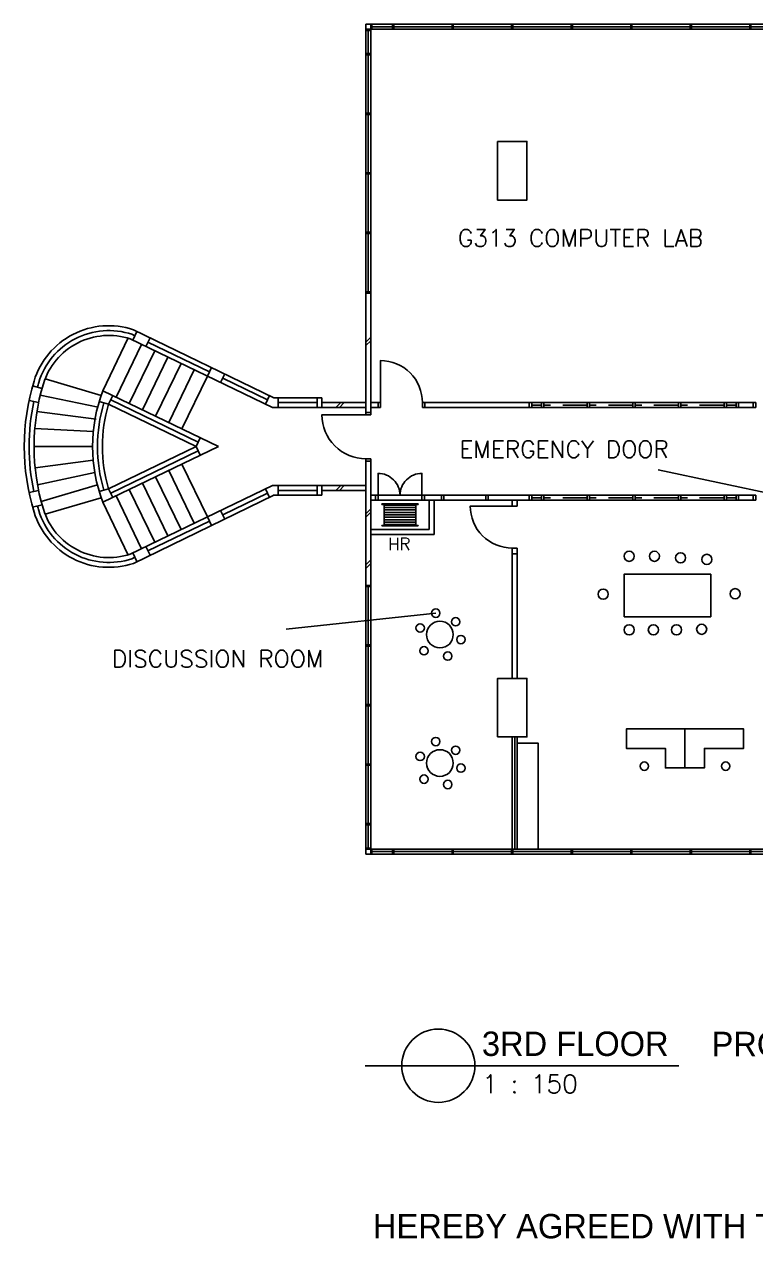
# Model space of a CAD drawing. Extents: x -15146 to 71954, y 124556 to 152492.
# Drawn here: x -15146 to -156, y 126827 to 151706 of the extents above; entities that cross this region are included whole.
import ezdxf

# ---------------------------------------------------------------- set-up
doc = ezdxf.new("R2010")
doc.units = 0
doc.header["$LTSCALE"] = 2000
doc.header["$MEASUREMENT"] = 0
doc.linetypes.add('HIDDEN', pattern=[0.375, 0.25, -0.125])
doc.layers.get('0').update_dxf_attribs({"linetype": 'CONTINUOUS'})
doc.layers.add('H', color=7, linetype='CONTINUOUS')
doc.styles.add('AMPHIONOUTLINE', font='')
doc.styles.add('ROMANS', font='romans')
doc.styles.get('AMPHIONOUTLINE').set_extended_font_data('AmphionOutline')

msp = doc.modelspace()

# ---------------------------------------------------------------- linework, layer by layer
for p, q in [((292.7, 142056.4), (-2152.5, 142581.5)), ((-5146.2, 141956.4), (-5146.2, 141836.4)), ((-5146.2, 141836.4), (-5046.2, 141836.4)), ((-5046.2, 141836.4), (-5046.2, 141956.4)), ((-5146.2, 140976.4), (-5046.2, 140976.5)), ((-5046.2, 140856.4), (-5146.2, 140856.4)), ((-9781.8, 139313.4), (-6713.5, 139643.1))]:
    msp.add_line(p, q)
for points in [[(-1078.8, 140441.9), (-1078.8, 139569.7), (-2851.9, 139569.7), (-2851.9, 140441.9)], [(-5046.2, 136977.6), (-4611.6, 136977.6), (-4611.6, 134806.4), (-5046.2, 134806.4)]]:
    msp.add_lwpolyline(points, close=True)
for centre in [(-2748.3, 140807.6), (-2232.5, 140807.6), (-1695.5, 140776), (-1158.6, 140744.4), (-3282.5, 140030.7), (-576.9, 140041.2), (-2748.3, 139301.4), (-2253.5, 139301.4), (-1779.8, 139301.4), (-1263.9, 139311.9)]:
    msp.add_circle(centre, 103.6)
at = {"layer": 'H', "color": 7}
for p, q in [((-8146.2, 151706.4), (-8146.2, 143706.4)), ((-8146.2, 151706.4), (64953.8, 151706.4)), ((-8046.2, 151606.4), (-8146.2, 151606.4)), ((-8046.2, 151581.4), (-8146.2, 151581.4)), ((-8096.2, 151581.4), (-8096.2, 151106.4)), ((-8046.2, 151706.4), (-8046.2, 151606.4)), ((-8046.2, 151606.4), (-8046.2, 143706.4)), ((-8046.2, 151606.4), (64853.8, 151606.4)), ((-8021.2, 151706.4), (-8021.2, 151606.4)), ((-8021.2, 151656.4), (-7598.7, 151656.4)), ((-7598.7, 151606.4), (-7598.7, 151706.4)), ((-7573.7, 151606.4), (-7573.7, 151706.4)), ((-6378.7, 151656.4), (-7573.7, 151656.4)), ((-6378.7, 151606.4), (-6378.7, 151706.4)), ((-6353.7, 151606.4), (-6353.7, 151706.4)), ((-6353.7, 151656.4), (-5158.7, 151656.4)), ((-5158.7, 151606.4), (-5158.7, 151706.4)), ((-5133.7, 151606.4), (-5133.7, 151706.4)), ((-3938.7, 151656.4), (-5133.7, 151656.4)), ((-3938.7, 151606.4), (-3938.7, 151706.4)), ((-3913.7, 151606.4), (-3913.7, 151706.4)), ((-3913.7, 151656.4), (-2718.7, 151656.4)), ((-2718.7, 151606.4), (-2718.7, 151706.4)), ((-2693.7, 151606.4), (-2693.7, 151706.4)), ((-1498.7, 151656.4), (-2693.7, 151656.4)), ((-1498.7, 151606.4), (-1498.7, 151706.4)), ((-1473.7, 151606.4), (-1473.7, 151706.4)), ((-1473.7, 151656.4), (-278.7, 151656.4)), ((-278.7, 151606.4), (-278.7, 151706.4)), ((-253.7, 151606.4), (-253.7, 151706.4)), ((941.3, 151656.4), (-253.7, 151656.4)), ((-8046.2, 151106.4), (-8146.2, 151106.4)), ((-8046.2, 151081.4), (-8146.2, 151081.4)), ((-8096.2, 151081.4), (-8096.2, 149886.4)), ((-8046.2, 149886.4), (-8146.2, 149886.4)), ((-8046.2, 149861.4), (-8146.2, 149861.4)), ((-8096.2, 149861.4), (-8096.2, 148666.4)), ((-8046.2, 148666.4), (-8146.2, 148666.4)), ((-8046.2, 148641.4), (-8146.2, 148641.4)), ((-8096.2, 148641.4), (-8096.2, 147446.4)), ((-8046.2, 147446.4), (-8146.2, 147446.4)), ((-8046.2, 147421.4), (-8146.2, 147421.4)), ((-8096.2, 147421.4), (-8096.2, 146226.4)), ((-8046.2, 146226.4), (-8146.2, 146226.4)), ((-8046.2, 146201.4), (-8146.2, 146201.4)), ((-12941.3, 145354.8), (-12880.9, 145325.7)), ((-12839.6, 145411.3), (-12924, 145236.4)), ((-12909.6, 145449.7), (-10029.9, 144056.4)), ((-8046.2, 145295.8), (-8146.2, 145194.6)), ((-13535.3, 144198.9), (-13014, 145279.8)), ((-13265, 144068.6), (-12743.8, 145149.5)), ((-12972.9, 145259.9), (-10062.4, 143856.4)), ((-12569.4, 145281), (-12653.7, 145106)), ((-12610.8, 145195.2), (-11350.1, 144586.3)), ((-8046.2, 145224.7), (-8146.2, 145123.4)), ((-12994.8, 143938.3), (-12473.6, 145019.2)), ((-12724.6, 143808), (-12203.4, 144888.9)), ((-12454.4, 143677.7), (-11933.1, 144758.6)), ((-12184.2, 143547.4), (-11662.9, 144628.3)), ((-11308.3, 144672.9), (-11392.7, 144498)), ((-14781.7, 144248), (-14974.3, 144302.2)), ((-13569.7, 144104.5), (-14720.6, 144444)), ((-11913.9, 143417.1), (-11392.7, 144498)), ((-11038.1, 144542.6), (-11122.5, 144367.6)), ((-11080, 144455.8), (-10162.1, 144012.5)), ((-13631.3, 143860.6), (-14817.8, 144111.3)), ((-13535.3, 144198.9), (-11166.1, 143056.4)), ((-13418.9, 143920.8), (-13332.1, 144100.9)), ((-10120, 144099.9), (-10204.4, 143924.9)), ((-9046.2, 144056.4), (-10029.9, 144056.4)), ((-9946.2, 143856.4), (-9946.2, 144056.4)), ((-9146.2, 143856.4), (-9146.2, 144056.4)), ((-9046.2, 143856.4), (-9046.2, 144056.4)), ((-14853.1, 143956.4), (-15048.9, 143997.4)), ((-13418.9, 143920.8), (-13610.5, 143978.4)), ((-13418.9, 143920.8), (-11626.6, 143056.4)), ((-13375.5, 144010.8), (-11583.1, 143146.5)), ((-8146.2, 143856.4), (-10062.4, 143856.4)), ((-9146.2, 143956.4), (-9946.2, 143956.4)), ((-8146.2, 143956.4), (-9046.2, 143956.4)), ((-8659.7, 143956.4), (-8758.5, 143856.4)), ((-8589.5, 143956.4), (-8688.2, 143856.4)), ((-8046.2, 143956.4), (-7846.2, 143956.4)), ((-8046.2, 143856.4), (-7846.2, 143856.4)), ((-7896.2, 143856.4), (-7896.2, 143956.4)), ((-7846.2, 143856.4), (-7846.2, 143956.4)), ((-6986.2, 143856.4), (-6986.2, 143956.4)), ((-6986.2, 143956.4), (-156.2, 143956.4)), ((-6986.2, 143856.4), (-156.2, 143856.4)), ((-6936.2, 143856.4), (-6936.2, 143956.4)), ((-4796.2, 143856.4), (-4796.2, 143956.4)), ((-4746.2, 143856.4), (-4746.2, 143956.4)), ((-4546.2, 143906.4), (-4746.2, 143906.4)), ((-4546.2, 143856.4), (-4546.2, 143956.4)), ((-4496.2, 143856.4), (-4496.2, 143956.4)), ((-806.2, 143856.4), (-806.2, 143956.4)), ((-756.2, 143856.4), (-756.2, 143956.4)), ((-556.2, 143906.4), (-756.2, 143906.4)), ((-556.2, 143856.4), (-556.2, 143956.4)), ((-506.2, 143856.4), (-506.2, 143956.4)), ((-206.2, 143856.4), (-206.2, 143956.4)), ((-156.2, 143856.4), (-156.2, 143956.4)), ((-13673.4, 143614), (-14887.5, 143772.7)), ((-8046.2, 143756.4), (-8146.2, 143756.4)), ((-8046.2, 143706.4), (-8146.2, 143706.4)), ((-13731.1, 143366.6), (-14930.4, 143428.9)), ((-13746.2, 143056.4), (-14946.2, 143056.4)), ((-13535.3, 141914), (-11166.1, 143056.4)), ((-13418.9, 142192.1), (-11626.6, 143056.4)), ((-11626.6, 143056.4), (-11539.7, 143236.6)), ((-11626.6, 143056.4), (-11539.7, 142876.3)), ((-13375.5, 142102), (-11583.1, 142966.4)), ((-13733.8, 142776.1), (-14924.5, 142620.4)), ((-12184.2, 142565.5), (-11662.9, 141484.6)), ((-11913.9, 142695.8), (-11392.7, 141614.9)), ((-8046.2, 142806.4), (-8146.2, 142806.4)), ((-8146.2, 142806.4), (-8146.2, 134706.4)), ((-8046.2, 142756.4), (-8146.2, 142756.4)), ((-8046.2, 142806.4), (-8046.2, 134806.4)), ((-13701.3, 142522.6), (-14876.1, 142274.3)), ((-12454.4, 142435.2), (-11933.1, 141354.3)), ((-14853.1, 142156.4), (-15048.9, 142115.5)), ((-13648.1, 142270.3), (-14799.7, 141930.6)), ((-13418.9, 142192.1), (-13610.5, 142134.5)), ((-13418.9, 142192.1), (-13332.1, 142012)), ((-12994.8, 142174.6), (-12473.6, 141093.7)), ((-12972.9, 140852.9), (-10062.4, 142256.4)), ((-12724.6, 142304.9), (-12203.4, 141224)), ((-11080, 141657.1), (-10162.1, 142100.4)), ((-10120, 142013), (-10204.4, 142188)), ((-8146.2, 142256.4), (-10062.4, 142256.4)), ((-9946.2, 142256.4), (-9946.2, 142056.4)), ((-9146.2, 142156.4), (-9946.2, 142156.4)), ((-9146.2, 142256.4), (-9146.2, 142056.4)), ((-9046.2, 142056.4), (-9046.2, 142256.4)), ((-8146.2, 142156.4), (-9046.2, 142156.4)), ((-8659.7, 142256.4), (-8758.5, 142156.4)), ((-8589.5, 142256.4), (-8688.2, 142156.4)), ((-14781.7, 141864.9), (-14974.3, 141810.7)), ((-13569.7, 142008.4), (-14720.6, 141668.9)), ((-13535.3, 141914), (-13014, 140833.1)), ((-13265, 142044.3), (-12743.8, 140963.4)), ((-12909.6, 140663.2), (-10029.9, 142056.4)), ((-9046.2, 142056.4), (-10046.2, 142056.4)), ((-8046.2, 142056.4), (-5636.2, 142056.4)), ((-8046.2, 141956.4), (-6546.2, 141956.4)), ((-7946.2, 142056.4), (-7946.2, 141956.4)), ((-7896.2, 142056.4), (-7896.2, 141956.4)), ((-7821.2, 141881.4), (-7821.2, 141871.4)), ((-7821.2, 141881.4), (-7071.2, 141881.4)), ((-7821.2, 141871.4), (-7071.2, 141871.4)), ((-7771.2, 141871.4), (-7771.2, 141441.4)), ((-7771.2, 141856.4), (-7121.2, 141856.4)), ((-7121.2, 141871.4), (-7121.2, 141441.4)), ((-7071.2, 141881.4), (-7071.2, 141871.4)), ((-6996.2, 142056.4), (-6996.2, 141956.4)), ((-6946.2, 142056.4), (-6946.2, 141956.4)), ((-6846.2, 141956.4), (-6846.2, 141356.4)), ((-6846.2, 141956.4), (-156.2, 141956.4)), ((-6746.2, 141956.4), (-6746.2, 141256.4)), ((-6596.2, 142056.4), (-6596.2, 141956.4)), ((-6546.2, 142056.4), (-6546.2, 141956.4)), ((-5686.2, 142056.4), (-5686.2, 141956.4)), ((-5686.2, 142056.4), (-156.2, 142056.4)), ((-5636.2, 142056.4), (-5636.2, 141956.4)), ((-4796.2, 142056.4), (-4796.2, 141956.4)), ((-4746.2, 142056.4), (-4746.2, 141956.4)), ((-4546.2, 142006.4), (-4746.2, 142006.4)), ((-4546.2, 142056.4), (-4546.2, 141956.4)), ((-4496.2, 142056.4), (-4496.2, 141956.4)), ((-806.2, 142056.4), (-806.2, 141956.4)), ((-756.2, 142056.4), (-756.2, 141956.4)), ((-556.2, 142006.4), (-756.2, 142006.4)), ((-556.2, 142056.4), (-556.2, 141956.4)), ((-506.2, 142056.4), (-506.2, 141956.4)), ((-206.2, 142056.4), (-206.2, 141956.4)), ((-156.2, 142056.4), (-156.2, 141956.4)), ((-11308.3, 141440), (-11392.7, 141614.9)), ((-11038.1, 141570.3), (-11122.5, 141745.2)), ((-8046.2, 141779.9), (-8146.2, 141678.6)), ((-8046.2, 141708.7), (-8146.2, 141607.5)), ((-7771.2, 141806.4), (-7121.2, 141806.4)), ((-7771.2, 141756.4), (-7121.2, 141756.4)), ((-7771.2, 141706.4), (-7121.2, 141706.4)), ((-7771.2, 141656.4), (-7121.2, 141656.4)), ((-7771.2, 141606.4), (-7121.2, 141606.4)), ((-12610.8, 140917.7), (-11350.1, 141526.6)), ((-8046.2, 141356.4), (-6846.2, 141356.4)), ((-7821.2, 141441.4), (-7071.2, 141441.4)), ((-7821.2, 141441.4), (-7821.2, 141431.4)), ((-7821.2, 141431.4), (-7071.2, 141431.4)), ((-7771.2, 141556.4), (-7121.2, 141556.4)), ((-7771.2, 141506.4), (-7121.2, 141506.4)), ((-7771.2, 141456.4), (-7121.2, 141456.4)), ((-7071.2, 141441.4), (-7071.2, 141431.4)), ((-8046.2, 141256.4), (-6746.2, 141256.4)), ((-12839.6, 140701.6), (-12924, 140876.5)), ((-12569.4, 140831.9), (-12653.7, 141006.8)), ((-12941.3, 140758.1), (-12880.9, 140787.2)), ((-8046.2, 140732.3), (-8146.2, 140631)), ((-8046.2, 140661.2), (-8146.2, 140559.9)), ((-8046.2, 140211.4), (-8146.2, 140211.4)), ((-8046.2, 140186.4), (-8146.2, 140186.4)), ((-8096.2, 138991.4), (-8096.2, 140186.4)), ((-8046.2, 138991.4), (-8146.2, 138991.4)), ((-8046.2, 138966.4), (-8146.2, 138966.4)), ((-8096.2, 137771.4), (-8096.2, 138966.4)), ((-8046.2, 137771.4), (-8146.2, 137771.4)), ((-8046.2, 137746.4), (-8146.2, 137746.4)), ((-8096.2, 136551.4), (-8096.2, 137746.4)), ((-8046.2, 136551.4), (-8146.2, 136551.4)), ((-8046.2, 136526.4), (-8146.2, 136526.4)), ((-8096.2, 135331.4), (-8096.2, 136526.4)), ((-8046.2, 135331.4), (-8146.2, 135331.4)), ((-8046.2, 135306.4), (-8146.2, 135306.4)), ((-8096.2, 134831.4), (-8096.2, 135306.4)), ((-8046.2, 134831.4), (-8146.2, 134831.4)), ((-8046.2, 134806.4), (-8146.2, 134806.4)), ((-8146.2, 134706.4), (64953.8, 134706.4)), ((-8046.2, 134806.4), (64853.8, 134806.4)), ((-8046.2, 134706.4), (-8046.2, 134806.4)), ((-8021.2, 134706.4), (-8021.2, 134806.4)), ((-8021.2, 134756.4), (-7598.7, 134756.4)), ((-7598.7, 134806.4), (-7598.7, 134706.4)), ((-7573.7, 134806.4), (-7573.7, 134706.4)), ((-6378.7, 134756.4), (-7573.7, 134756.4)), ((-6378.7, 134806.4), (-6378.7, 134706.4)), ((-6353.7, 134806.4), (-6353.7, 134706.4)), ((-6353.7, 134756.4), (-5158.7, 134756.4)), ((-5158.7, 134806.4), (-5158.7, 134706.4)), ((-5133.7, 134806.4), (-5133.7, 134706.4)), ((-3938.7, 134756.4), (-5133.7, 134756.4)), ((-3938.7, 134806.4), (-3938.7, 134706.4)), ((-3913.7, 134806.4), (-3913.7, 134706.4)), ((-3913.7, 134756.4), (-2718.7, 134756.4)), ((-2718.7, 134806.4), (-2718.7, 134706.4)), ((-2693.7, 134806.4), (-2693.7, 134706.4)), ((-1498.7, 134756.4), (-2693.7, 134756.4)), ((-1498.7, 134806.4), (-1498.7, 134706.4)), ((-1473.7, 134806.4), (-1473.7, 134706.4)), ((-1473.7, 134756.4), (-278.7, 134756.4)), ((-278.7, 134806.4), (-278.7, 134706.4)), ((-253.7, 134806.4), (-253.7, 134706.4)), ((941.3, 134756.4), (-253.7, 134756.4)), ((-8160, 130371), (-1729.9, 130371))]:
    msp.add_line(p, q, dxfattribs=at)
at = {"layer": 'H', "color": 7, "linetype": 'HIDDEN'}
for p, q in [((-3611.2, 143906.4), (-4496.2, 143906.4)), ((-3611.2, 143856.4), (-3611.2, 143956.4)), ((-3561.2, 143856.4), (-3561.2, 143956.4)), ((-2676.2, 143906.4), (-3561.2, 143906.4)), ((-2676.2, 143856.4), (-2676.2, 143956.4)), ((-2626.2, 143856.4), (-2626.2, 143956.4)), ((-1741.2, 143906.4), (-2626.2, 143906.4)), ((-1741.2, 143856.4), (-1741.2, 143956.4)), ((-1691.2, 143856.4), (-1691.2, 143956.4)), ((-806.2, 143906.4), (-1691.2, 143906.4)), ((-3611.2, 142006.4), (-4496.2, 142006.4)), ((-3611.2, 142056.4), (-3611.2, 141956.4)), ((-3561.2, 142056.4), (-3561.2, 141956.4)), ((-2676.2, 142006.4), (-3561.2, 142006.4)), ((-2676.2, 142056.4), (-2676.2, 141956.4)), ((-2626.2, 142056.4), (-2626.2, 141956.4)), ((-1741.2, 142006.4), (-2626.2, 142006.4)), ((-1741.2, 142056.4), (-1741.2, 141956.4)), ((-1691.2, 142056.4), (-1691.2, 141956.4)), ((-806.2, 142006.4), (-1691.2, 142006.4))]:
    msp.add_line(p, q, dxfattribs=at)
at = {"layer": 'H'}
for p, q in [((-5146.2, 141956.4), (-5096.2, 141956.4)), ((-5146.2, 138306.4), (-5146.2, 140976.4)), ((-5046.2, 140976.5), (-5046.2, 138306.4)), ((-5096.2, 138306.4), (-5196.2, 138306.4)), ((-4846.2, 138306.4), (-5146.2, 138306.4)), ((-5096.2, 137106.4), (-5196.2, 137106.4)), ((-4846.2, 137106.4), (-5146.2, 137106.4)), ((-5146.2, 137106.4), (-5096.2, 137106.4)), ((-5146.2, 137106.4), (-5146.2, 134806.4)), ((-5096.2, 137106.4), (-5096.2, 134806.4)), ((-5046.2, 137106.4), (-5046.2, 134806.4))]:
    msp.add_line(p, q, dxfattribs=at)
at = {"layer": 'H', "color": 7}
for points in [[(-5446.2, 149306.4), (-5446.2, 148106.4), (-4846.2, 148106.4), (-4846.2, 149306.4)], [(-5446.2, 137106.4), (-5446.2, 138306.4), (-4846.2, 138306.4), (-4846.2, 137106.4)]]:
    msp.add_lwpolyline(points, close=True, dxfattribs=at)
for points in [[(-6986.2, 143956.4, 0.4142136), (-7846.2, 144816.4), (-7846.2, 143956.4)], [(-8146.2, 143706.4), (-9046.2, 143706.4, 0.4142136), (-8146.2, 142806.4)], [(-6996.2, 142056.4), (-6996.2, 142506.4, 0.4142136), (-7446.2, 142056.4, 0.4142136), (-7896.2, 142506.4), (-7896.2, 142056.4)], [(-5146.2, 140976.4, -0.4142136), (-6006.2, 141836.4), (-5146.2, 141836.4)]]:
    msp.add_lwpolyline(points, format="xyb", dxfattribs=at)
at = {"layer": 'H'}
for points in [[(-1606, 137272), (-1606, 136472), (-2006, 136472), (-2006, 136872), (-2806, 136872), (-2806, 137272)], [(-1606, 137272), (-1606, 136472), (-1206, 136472), (-1206, 136872), (-406, 136872), (-406, 137272)]]:
    msp.add_lwpolyline(points, close=True, dxfattribs=at)
at = {"layer": 'H', "color": 7}
for centre, radius in [((-6713.5, 139643.1), 86.1), ((-7033.2, 139338.8), 86.1), ((-6627.8, 139203.3), 273.1), ((-6304.8, 139465.7), 86.1), ((-6198.2, 139100.5), 86.1), ((-6953.9, 138873.2), 86.1), ((-6467, 138763.4), 86.1), ((-6713.5, 137011.7), 86.1), ((-6627.8, 136571.9), 273.1), ((-6304.8, 136834.3), 86.1), ((-7033.2, 136707.4), 86.1), ((-2439.4, 136508.1), 86.1), ((-772.6, 136508.1), 86.1), ((-6198.2, 136469.1), 86.1), ((-6953.9, 136241.8), 86.1), ((-6467, 136132), 86.1), ((-6660, 130371), 750)]:
    msp.add_circle(centre, radius, dxfattribs=at)
for centre, radius, start, end in [((-13415.6, 143931.8), 1600, 71.56505, 163.03533), ((-13415.6, 143931.8), 1500, 71.56505, 163.03533), ((-13415.6, 143931.8), 1400, 71.56505, 163.03533), ((-10546.2, 143056.4), 4600, 163.03533, 196.96467), ((-10546.2, 143056.4), 4400, 163.03533, 196.96467), ((-10546.2, 143056.4), 4500, 163.03533, 164.28754), ((-10546.2, 143056.4), 3200, 159.08285, 200.91715), ((-10546.2, 143056.4), 4500, 168.19711, 191.80289), ((-10546.2, 143056.4), 3100, 163.25525, 196.74475), ((-10546.2, 143056.4), 3000, 163.25525, 196.74475), ((-10546.2, 143056.4), 4500, 195.71246, 196.96467), ((-13415.6, 142181.1), 1600, 196.96467, 288.43495), ((-13415.6, 142181.1), 1500, 196.96467, 288.43495), ((-13415.6, 142181.1), 1400, 196.96467, 288.43495)]:
    msp.add_arc(centre, radius, start, end, dxfattribs=at)

# ---------------------------------------------------------------- texts
for s, height, style, p in [('G313 COMPUTER LAB', 350, 'ROMANS', (-6258.2, 147153.4)), ('EMERGENCY DOOR', 350, 'ROMANS', (-6227.8, 142825.8)), ('HR', 250, 'ROMANS', (-7691.6, 140932.7)), ('DISCUSSION ROOM', 350, 'ROMANS', (-13350.1, 138532.7)), ('3RD FLOOR ', 500, 'AMPHIONOUTLINE', (-5767.9, 130571.1)), ('PROPOSE LAYOUT PLAN FOR DIRECTOR ADMINISTRATION, HR, INTERNAL AUDIT & FINANCE UNIT v11', 500, 'AMPHIONOUTLINE', (-1061.3, 130566.6)), ('1 : 150', 375, 'ROMANS', (-5761.9, 129809.8)), ('HEREBY AGREED WITH THE PROPOSE PLAN:', 500, 'AMPHIONOUTLINE', (-8001, 126834.2))]:
    msp.add_text(s, height=height, dxfattribs=dict(at, style=style)).set_placement(p)

doc.saveas('drawing.dxf')
